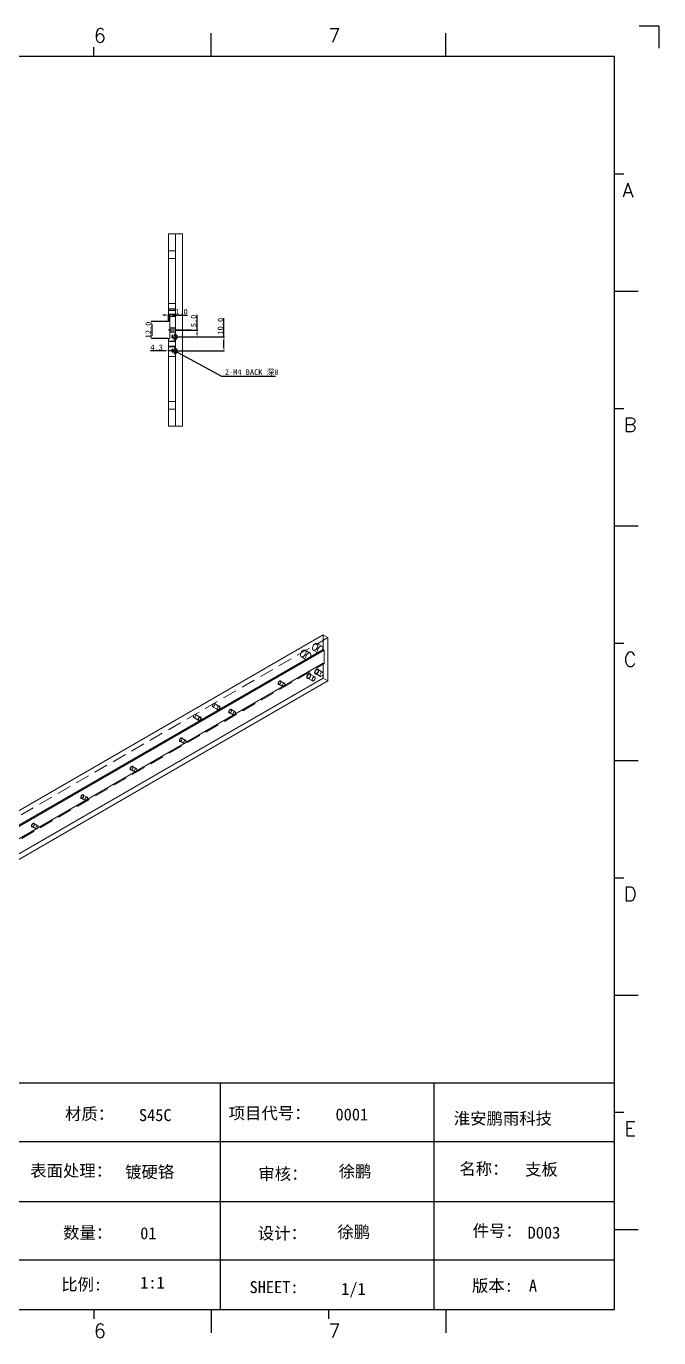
# Model space of a CAD drawing. Extents: x 83 to 30050, y -7164 to 695.
# Drawn here: x 14549 to 15002, y -3815 to -2875 of the extents above; entities that cross this region are included whole.
import ezdxf

# ---------------------------------------------------------------- set-up
doc = ezdxf.new("R2010")
doc.units = 0
doc.header["$LTSCALE"] = 8
doc.header["$MEASUREMENT"] = 0
doc.header["$PDSIZE"] = 5
doc.linetypes.add('CENTER', pattern=[2, 1.25, -0.25, 0.25, -0.25])
doc.linetypes.add('HIDDEN', pattern=[1.905, 1.27, -0.635])
doc.layers.get('0').update_dxf_attribs({"linetype": 'CONTINUOUS'})
doc.layers.get('Defpoints').update_dxf_attribs({"linetype": 'CONTINUOUS'})
doc.layers.add('41', color=3, linetype='CONTINUOUS')
doc.layers.add('dim', color=82, linetype='CONTINUOUS', lineweight=9)
doc.layers.add('screw', color=33, linetype='CONTINUOUS', lineweight=13)
doc.styles.add('SIMPLEX', font='SIMPLEX')
doc.styles.get("Standard").update_dxf_attribs({"font": '', "height": 4})
doc.styles.add('TXT', font='txt.shx', dxfattribs={"bigfont": 'gbcbig.shx'})
doc.styles.get('Standard').set_extended_font_data('SimSun')
doc.dimstyles.new('ISO-25', dxfattribs={"dimtxt": 6, "dimasz": 2.5, "dimexe": 1.25, "dimexo": 0.625, "dimtad": 1, "dimdec": 1, "dimzin": 1, "dimdsep": 46, "dimtxsty": 'Standard', "dimcen": 2.5, "dimadec": 0, "dimazin": 0, "dimtm": 1e-09, "dimtfac": 1, "dimtdec": 1, "dimtmove": 0, "dimatfit": 3, "dimfxl": 1, "dimtolj": 1, "dimtzin": 0, "dimarcsym": 0})

# ---------------------------------------------------------------- blocks, each defined once
blk = doc.blocks.new('A$C0BB32EA6')
at = {"layer": '41', "linetype": 'Continuous'}
for q in [(623.79, 437.94), (630.37, 430.59)]:
    blk.add_line((630.37, 437.94), q, dxfattribs=at)
at = {"layer": '41'}
for p, q in [((481.15, 427.84), (481.15, 435.66)), ((559.34, 427.84), (559.34, 435.66)), ((442.06, 427.84), (442.06, 430.97)), ((615.63, 427.84), (12.02, 427.84)), ((615.63, 10.32), (615.63, 427.84)), ((615.63, 388.75), (618.76, 388.75)), ((615.63, 349.66), (623.45, 349.66)), ((615.63, 310.56), (618.76, 310.56)), ((615.63, 271.47), (623.45, 271.47)), ((615.63, 232.37), (618.76, 232.37)), ((615.63, 193.28), (623.45, 193.28)), ((615.63, 154.18), (618.76, 154.18)), ((615.63, 115.09), (623.45, 115.09)), ((341.34, 85.85), (615.63, 85.85)), ((484.16, 85.85), (484.16, 10.32)), ((555.4, 85.7), (555.4, 10.17)), ((615.63, 76), (618.76, 76)), ((615.63, 66.14), (341.34, 66.14)), ((615.63, 46.17), (416.87, 46.17)), ((615.63, 36.9), (623.45, 36.9)), ((615.63, 26.74), (416.87, 26.74)), ((12.02, 10.32), (615.63, 10.32)), ((442.06, 10.32), (442.06, 7.19)), ((481.15, 10.32), (481.15, 2.5)), ((520.24, 10.32), (520.24, 7.19)), ((559.34, 10.32), (559.34, 2.5))]:
    blk.add_line(p, q, dxfattribs=at)
at = {"layer": '41', "style": 'SIMPLEX'}
for s, height, p in [('6', 4.69, (442.06, 432.54)), ('7', 4.69, (520.24, 432.54)), ('A', 4.75, (618.27, 380.93)), ('B', 4.75, (618.72, 302.74)), ('C', 4.75, (618.72, 224.55)), ('D', 4.75, (618.72, 146.37)), ('E', 4.75, (618.95, 68.18)), ('6', 4.69, (442.06, 0.87)), ('7', 4.69, (520.24, 0.87))]:
    blk.add_text(s, height=height, dxfattribs=at).set_placement(p)
at = {"layer": '41', "linetype": 'Continuous'}
for s, p in [('材质：', (432.42, 73.5)), ('项目代号：', (486.99, 73.71)), ('淮安鹏雨科技', (562.04, 71.96)), ('表面处理：', (420.83, 54.55)), ('审核：', (496.9, 53.5)), ('名称：', (563.9, 55.18)), ('数量：', (431.79, 33.91)), ('设计：', (496.69, 33.7)), ('件号：', (568.32, 34.55)), ('比例:', (431.16, 16.65)), ('SHEET:', (493.95, 15.75)), ('1/1', (524.5, 15.18)), ('版本:', (568.11, 16.23))]:
    blk.add_text(s, height=4, dxfattribs=at).set_placement(p)
for tag, p in [('材质', (457.07, 73.08)), ('代号', (522.6, 73.29)), ('表面处理', (452.44, 54.13)), ('审核', (523.65, 54.34)), ('名称', (585.81, 54.97)), ('数量', (457.5, 33.7)), ('设计', (523.23, 34.13)), ('件号', (586.65, 33.91)), ('比例', (457.5, 17.28)), ('版本', (587.08, 16.23))]:
    blk.add_attdef(tag, p, '', height=4, dxfattribs=at)
blk = doc.blocks.new('*D938')
at = {"layer": 'Defpoints', "color": 0}
for p in [(14650.62, -3086.96), (14638.62, -3098.96), (14650.62, -3098.96)]:
    blk.add_point(p, dxfattribs=at)
at = {"layer": 'dim', "color": 0, "lineweight": -2}
for p, q in [((14650.12, -3086.96), (14638.12, -3086.96)), ((14638.62, -3088.96), (14638.62, -3096.96)), ((14650.12, -3098.96), (14638.12, -3098.96))]:
    blk.add_line(p, q, dxfattribs=at)
at = {"layer": 'dim', "color": 0}
for points in [[(14638.29, -3088.96), (14638.95, -3088.96), (14638.62, -3086.96)], [(14638.29, -3096.96), (14638.95, -3096.96), (14638.62, -3098.96)]]:
    blk.add_solid(points, dxfattribs=at)
at = {"layer": 'dim', "color": 0, "insert": (14636.12, -3092.96), "char_height": 4, "attachment_point": 5, "rotation": 90}
blk.add_mtext('\\A1;12.0', dxfattribs=at)
blk = doc.blocks.new('*D939')
at = {"layer": 'Defpoints', "color": 0}
for p in [(14650.62, -3086.96), (14651.62, -3082.32), (14651.62, -3086.96)]:
    blk.add_point(p, dxfattribs=at)
at = {"layer": 'dim', "color": 0, "lineweight": -2}
for p, q in [((14650.62, -3086.46), (14650.62, -3081.82)), ((14651.62, -3086.46), (14651.62, -3081.82)), ((14648.62, -3082.32), (14646.62, -3082.32)), ((14650.62, -3082.32), (14651.62, -3082.32)), ((14653.62, -3082.32), (14664.22, -3082.32))]:
    blk.add_line(p, q, dxfattribs=at)
at = {"layer": 'dim', "color": 0}
for points in [[(14648.62, -3081.98), (14648.62, -3082.65), (14650.62, -3082.32)], [(14653.62, -3081.98), (14653.62, -3082.65), (14651.62, -3082.32)]]:
    blk.add_solid(points, dxfattribs=at)
at = {"layer": 'dim', "color": 0, "insert": (14659.92, -3079.82), "char_height": 4, "attachment_point": 5}
blk.add_mtext('\\A1;1.0', dxfattribs=at)
blk = doc.blocks.new('screw_m4_g')
at = {"layer": 'screw', "color": 1, "linetype": 'CENTER', "ltscale": 0.254}
for p, q in [((-2.2, 0), (2.2, 0)), ((0, -2.2), (0, 2.2))]:
    blk.add_line(p, q, dxfattribs=at)
at = {"layer": 'screw', "color": 33, "linetype": 'HIDDEN', "ltscale": 0.254}
blk.add_circle((0, 0), 1.65, dxfattribs=at)
at = {"layer": 'screw', "color": 92, "linetype": 'HIDDEN', "ltscale": 0.254}
blk.add_arc((0, 0), 2, 270, 180, dxfattribs=at)
at = {"layer": 'screw', "color": 6, "linetype": 'Continuous', "style": 'TXT'}
blk.add_text('M4', height=0.8, dxfattribs=at).set_placement((-0.68, -1))
blk = doc.blocks.new('*D941')
at = {"layer": 'Defpoints', "color": 0}
for p in [(14654.92, -3097.96), (14690.36, -3097.96), (14654.92, -3107.96)]:
    blk.add_point(p, dxfattribs=at)
at = {"layer": 'dim', "color": 0, "lineweight": -2}
for p, q in [((14690.36, -3097.96), (14690.36, -3084.51)), ((14655.42, -3097.96), (14690.86, -3097.96)), ((14690.36, -3105.96), (14690.36, -3099.96)), ((14655.42, -3107.96), (14690.86, -3107.96))]:
    blk.add_line(p, q, dxfattribs=at)
at = {"layer": 'dim', "color": 0}
for points in [[(14690.03, -3099.96), (14690.7, -3099.96), (14690.36, -3097.96)], [(14690.03, -3105.96), (14690.7, -3105.96), (14690.36, -3107.96)]]:
    blk.add_solid(points, dxfattribs=at)
at = {"layer": 'dim', "color": 0, "insert": (14687.86, -3090.23), "char_height": 4, "attachment_point": 5, "rotation": 90}
blk.add_mtext('\\A1;10.0', dxfattribs=at)
blk = doc.blocks.new('*D1411')
at = {"layer": 'Defpoints', "color": 0}
for p in [(14655.62, -3092.96), (14655.62, -3097.96), (14671.11, -3092.96)]:
    blk.add_point(p, dxfattribs=at)
at = {"layer": 'dim', "color": 0, "lineweight": -2}
for p, q in [((14671.11, -3092.96), (14671.11, -3082.04)), ((14656.12, -3092.96), (14671.61, -3092.96)), ((14656.12, -3097.96), (14671.61, -3097.96)), ((14671.11, -3095.96), (14671.11, -3094.96))]:
    blk.add_line(p, q, dxfattribs=at)
at = {"layer": 'dim', "color": 0}
for points in [[(14670.78, -3094.96), (14671.44, -3094.96), (14671.11, -3092.96)], [(14670.78, -3095.96), (14671.44, -3095.96), (14671.11, -3097.96)]]:
    blk.add_solid(points, dxfattribs=at)
at = {"layer": 'dim', "color": 0, "insert": (14668.61, -3086.5), "char_height": 4, "attachment_point": 5, "rotation": 90}
blk.add_mtext('\\A1;5.0', dxfattribs=at)
blk = doc.blocks.new('*D1415')
at = {"layer": 'Defpoints', "color": 0}
for p in [(14650.62, -3107.92), (14650.62, -3107.92), (14654.92, -3107.96)]:
    blk.add_point(p, dxfattribs=at)
at = {"layer": 'dim', "color": 0, "lineweight": -2}
for p, q in [((14648.62, -3107.92), (14637.64, -3107.92)), ((14654.92, -3107.92), (14650.62, -3107.92)), ((14654.92, -3107.46), (14654.92, -3107.42)), ((14656.92, -3107.92), (14658.92, -3107.92))]:
    blk.add_line(p, q, dxfattribs=at)
at = {"layer": 'dim', "color": 0}
for points in [[(14648.62, -3107.59), (14648.62, -3108.26), (14650.62, -3107.92)], [(14656.92, -3107.59), (14656.92, -3108.26), (14654.92, -3107.92)]]:
    blk.add_solid(points, dxfattribs=at)
at = {"layer": 'dim', "color": 0, "insert": (14642.13, -3105.42), "char_height": 4, "attachment_point": 5}
blk.add_mtext('\\A1;4.3', dxfattribs=at)

msp = doc.modelspace()

# ---------------------------------------------------------------- linework, layer by layer
at = {"color": 7, "linetype": 'Continuous', "lineweight": 15}
for p, q in [((14650.617, -3023.955), (14655.617, -3023.955)), ((14650.617, -3023.955), (14650.617, -3073.955)), ((14655.617, -3023.955), (14655.617, -3073.955)), ((14655.617, -3023.955), (14660.617, -3023.955)), ((14660.617, -3023.955), (14660.617, -3161.955)), ((14650.617, -3073.955), (14650.617, -3086.955)), ((14655.617, -3073.955), (14650.617, -3073.955)), ((14655.617, -3111.955), (14655.617, -3073.955)), ((14650.617, -3086.955), (14651.617, -3086.955)), ((14651.617, -3086.955), (14651.617, -3098.955)), ((14650.617, -3098.955), (14650.617, -3111.955)), ((14651.617, -3098.955), (14650.617, -3098.955)), ((14650.617, -3111.955), (14655.617, -3111.955)), ((14650.617, -3161.955), (14650.617, -3111.955)), ((14655.617, -3161.955), (14655.617, -3111.955)), ((14655.617, -3161.955), (14650.617, -3161.955)), ((14660.617, -3161.955), (14655.617, -3161.955)), ((14761.373, -3311.298), (14354.787, -3546.015)), ((14761.373, -3311.298), (14761.373, -3321.913)), ((14764.909, -3313.339), (14761.373, -3311.298)), ((14764.909, -3344.367), (14764.909, -3313.339)), ((14761.373, -3321.913), (14333.574, -3568.876)), ((14762.081, -3322.321), (14334.281, -3569.285)), ((14761.373, -3321.913), (14762.081, -3322.321)), ((14762.081, -3322.321), (14762.081, -3332.12)), ((14333.574, -3578.675), (14761.373, -3331.711)), ((14761.373, -3331.711), (14761.373, -3342.326)), ((14762.081, -3332.12), (14761.373, -3331.711)), ((14354.787, -3577.044), (14761.373, -3342.326)), ((14358.323, -3579.085), (14764.909, -3344.367)), ((14761.373, -3342.326), (14764.909, -3344.367))]:
    msp.add_line(p, q, dxfattribs=at)
at = {"color": 7, "linetype": 'HIDDEN', "lineweight": 0}
for p, q in [((14655.617, -3036.205), (14650.617, -3036.205)), ((14650.617, -3041.705), (14655.617, -3041.705)), ((14655.617, -3077.705), (14650.617, -3077.705)), ((14650.617, -3078.755), (14650.617, -3081.755)), ((14650.617, -3078.755), (14650.617, -3081.755)), ((14650.617, -3078.755), (14650.617, -3081.755)), ((14650.617, -3078.755), (14650.617, -3081.755)), ((14650.617, -3078.755), (14650.617, -3081.755)), ((14650.617, -3078.755), (14650.617, -3081.755)), ((14655.617, -3079.005), (14650.617, -3079.005)), ((14650.617, -3081.505), (14655.617, -3081.505)), ((14650.617, -3083.205), (14655.617, -3083.205)), ((14655.617, -3091.705), (14651.617, -3091.705)), ((14651.617, -3094.205), (14655.617, -3094.205)), ((14655.617, -3101.303), (14650.617, -3101.303)), ((14650.617, -3104.603), (14655.617, -3104.603)), ((14655.617, -3144.205), (14650.617, -3144.205)), ((14650.617, -3149.705), (14655.617, -3149.705)), ((14764.909, -3313.339), (14358.323, -3548.056)), ((14752.142, -3324.429), (14748.606, -3322.388)), ((14754.342, -3322.253), (14757.877, -3324.294)), ((14760.627, -3319.53), (14757.091, -3317.489)), ((14334.281, -3579.083), (14762.081, -3332.12)), ((14745.856, -3327.151), (14749.392, -3329.192)), ((14733.714, -3346.14), (14730.886, -3344.507)), ((14750.295, -3342.324), (14753.831, -3344.365)), ((14755.481, -3341.507), (14751.945, -3339.466)), ((14755.952, -3339.058), (14759.488, -3341.099)), ((14761.138, -3338.241), (14757.602, -3336.2)), ((14729.636, -3346.672), (14732.464, -3348.305)), ((14682.255, -3362.838), (14685.79, -3364.879)), ((14687.04, -3362.714), (14683.504, -3360.673)), ((14668.82, -3370.594), (14672.355, -3372.635)), ((14673.605, -3370.47), (14670.069, -3368.429)), ((14694.28, -3367.082), (14697.109, -3368.715)), ((14698.359, -3366.55), (14695.53, -3364.917)), ((14658.925, -3387.492), (14661.754, -3389.125)), ((14663.003, -3386.96), (14660.175, -3385.327)), ((14623.57, -3407.903), (14626.398, -3409.535)), ((14627.648, -3407.37), (14624.82, -3405.738)), ((14588.214, -3428.313), (14591.043, -3429.946)), ((14592.293, -3427.781), (14589.464, -3426.148)), ((14556.937, -3448.191), (14554.109, -3446.558)), ((14552.859, -3448.723), (14555.688, -3450.356))]:
    msp.add_line(p, q, dxfattribs=at)
at = {"color": 7, "linetype": 'Continuous', "lineweight": 0}
for p, q in [((14655.617, -3078.755), (14650.617, -3078.755)), ((14655.617, -3078.755), (14650.617, -3078.755)), ((14655.617, -3078.755), (14650.617, -3078.755)), ((14655.617, -3078.755), (14650.617, -3078.755)), ((14655.617, -3078.755), (14650.617, -3078.755)), ((14655.617, -3078.755), (14650.617, -3078.755)), ((14655.617, -3081.755), (14650.617, -3081.755)), ((14655.617, -3081.755), (14650.617, -3081.755)), ((14655.617, -3081.755), (14650.617, -3081.755)), ((14655.617, -3081.755), (14650.617, -3081.755)), ((14655.617, -3081.755), (14650.617, -3081.755)), ((14655.617, -3081.755), (14650.617, -3081.755)), ((14651.617, -3091.455), (14655.617, -3091.455)), ((14651.617, -3091.455), (14655.617, -3091.455)), ((14651.617, -3091.455), (14655.617, -3091.455)), ((14651.617, -3091.455), (14655.617, -3091.455)), ((14651.617, -3091.455), (14655.617, -3091.455)), ((14651.617, -3091.455), (14655.617, -3091.455)), ((14651.617, -3091.455), (14655.617, -3091.455)), ((14651.617, -3091.455), (14655.617, -3091.455)), ((14651.617, -3091.455), (14655.617, -3091.455)), ((14651.617, -3091.455), (14655.617, -3091.455)), ((14651.617, -3091.455), (14655.617, -3091.455)), ((14651.617, -3091.455), (14655.617, -3091.455)), ((14651.617, -3094.455), (14655.617, -3094.455)), ((14651.617, -3094.455), (14655.617, -3094.455)), ((14651.617, -3094.455), (14655.617, -3094.455)), ((14651.617, -3094.455), (14655.617, -3094.455)), ((14651.617, -3094.455), (14655.617, -3094.455)), ((14651.617, -3094.455), (14655.617, -3094.455)), ((14651.617, -3094.455), (14655.617, -3094.455)), ((14651.617, -3094.455), (14655.617, -3094.455)), ((14651.617, -3094.455), (14655.617, -3094.455)), ((14651.617, -3094.455), (14655.617, -3094.455)), ((14651.617, -3094.455), (14655.617, -3094.455)), ((14651.617, -3094.455), (14655.617, -3094.455)), ((14650.617, -3100.953), (14655.617, -3100.953)), ((14650.617, -3100.953), (14655.617, -3100.953)), ((14650.617, -3104.953), (14655.617, -3104.953)), ((14650.617, -3104.953), (14655.617, -3104.953))]:
    msp.add_line(p, q, dxfattribs=at)
at = {"color": 1, "linetype": 'CENTER', "ltscale": 0.0254}
msp.add_line((14650.617, -3092.955), (14666.78, -3092.955), dxfattribs=at)
at = {"color": 1, "linetype": 'CENTER', "ltscale": 0.254}
for p, q in [((14652.721, -3097.955), (14657.121, -3097.955)), ((14654.921, -3100.155), (14654.921, -3095.755)), ((14652.721, -3107.955), (14657.121, -3107.955)), ((14654.921, -3110.155), (14654.921, -3105.755))]:
    msp.add_line(p, q, dxfattribs=at)
at = {"color": 7, "linetype": 'Continuous', "lineweight": 15, "flags": 128}
for points in [[(14749.176, -3323.647), (14749.045, -3322.911), (14748.668, -3322.427), (14748.098, -3322.259), (14747.411, -3322.43), (14746.699, -3322.917), (14746.059, -3323.654), (14745.578, -3324.542), (14745.32, -3325.46), (14745.32, -3326.285), (14745.578, -3326.906), (14746.059, -3327.238), (14746.699, -3327.236), (14747.411, -3326.902), (14748.098, -3326.279), (14748.668, -3325.453), (14749.045, -3324.534), (14749.176, -3323.647)], [(14757.661, -3318.748), (14757.53, -3318.013), (14757.154, -3317.529), (14756.583, -3317.361), (14755.896, -3317.531), (14755.184, -3318.018), (14754.545, -3318.756), (14754.063, -3319.643), (14753.805, -3320.562), (14753.805, -3321.387), (14754.063, -3322.007), (14754.545, -3322.339), (14755.184, -3322.338), (14755.896, -3322.003), (14756.583, -3321.381), (14757.154, -3320.554), (14757.53, -3319.635), (14757.661, -3318.748)], [(14731.145, -3345.079), (14731.077, -3345.509), (14730.886, -3345.95), (14730.599, -3346.337), (14730.261, -3346.61), (14729.922, -3346.728), (14729.636, -3346.672), (14729.444, -3346.451), (14729.377, -3346.1), (14729.444, -3345.67), (14729.636, -3345.229), (14729.922, -3344.842), (14730.261, -3344.569), (14730.599, -3344.451), (14730.886, -3344.507), (14731.077, -3344.727), (14731.145, -3345.079)], [(14752.287, -3340.221), (14752.198, -3339.757), (14751.945, -3339.466), (14751.567, -3339.392), (14751.12, -3339.547), (14750.674, -3339.908), (14750.295, -3340.418), (14750.042, -3341.001), (14749.954, -3341.568), (14750.042, -3342.032), (14750.295, -3342.323), (14750.674, -3342.397), (14751.12, -3342.242), (14751.567, -3341.882), (14751.945, -3341.371), (14752.198, -3340.788), (14752.287, -3340.221)], [(14757.944, -3336.955), (14757.855, -3336.491), (14757.602, -3336.2), (14757.224, -3336.126), (14756.777, -3336.282), (14756.331, -3336.642), (14755.952, -3337.152), (14755.699, -3337.736), (14755.611, -3338.302), (14755.699, -3338.767), (14755.952, -3339.058), (14756.331, -3339.131), (14756.777, -3338.976), (14757.224, -3338.616), (14757.602, -3338.105), (14757.855, -3337.522), (14757.944, -3336.955)], [(14681.996, -3362.266), (14682.063, -3361.836), (14682.254, -3361.395), (14682.541, -3361.008), (14682.879, -3360.735), (14683.218, -3360.617), (14683.504, -3360.673), (14683.696, -3360.894), (14683.763, -3361.245), (14683.696, -3361.675), (14683.504, -3362.117), (14683.218, -3362.503), (14682.879, -3362.776), (14682.541, -3362.894), (14682.254, -3362.838), (14682.063, -3362.618), (14681.996, -3362.266)], [(14668.561, -3370.022), (14668.628, -3369.592), (14668.819, -3369.151), (14669.106, -3368.764), (14669.444, -3368.491), (14669.783, -3368.373), (14670.069, -3368.429), (14670.261, -3368.649), (14670.328, -3369.001), (14670.261, -3369.431), (14670.069, -3369.872), (14669.783, -3370.259), (14669.444, -3370.532), (14669.106, -3370.65), (14668.819, -3370.594), (14668.628, -3370.373), (14668.561, -3370.022)], [(14695.789, -3365.489), (14695.722, -3365.919), (14695.53, -3366.361), (14695.244, -3366.747), (14694.905, -3367.02), (14694.567, -3367.138), (14694.28, -3367.082), (14694.089, -3366.862), (14694.022, -3366.51), (14694.089, -3366.08), (14694.28, -3365.639), (14694.567, -3365.252), (14694.905, -3364.979), (14695.244, -3364.861), (14695.53, -3364.917), (14695.722, -3365.138), (14695.789, -3365.489)], [(14660.434, -3385.9), (14660.367, -3386.329), (14660.175, -3386.771), (14659.888, -3387.158), (14659.55, -3387.431), (14659.212, -3387.548), (14658.925, -3387.492), (14658.733, -3387.272), (14658.666, -3386.92), (14658.733, -3386.491), (14658.925, -3386.049), (14659.212, -3385.662), (14659.55, -3385.389), (14659.888, -3385.272), (14660.175, -3385.327), (14660.367, -3385.548), (14660.434, -3385.9)], [(14625.079, -3406.31), (14625.011, -3406.739), (14624.82, -3407.181), (14624.533, -3407.568), (14624.195, -3407.841), (14623.856, -3407.958), (14623.57, -3407.903), (14623.378, -3407.682), (14623.311, -3407.33), (14623.378, -3406.901), (14623.57, -3406.459), (14623.856, -3406.072), (14624.195, -3405.799), (14624.533, -3405.682), (14624.82, -3405.738), (14625.011, -3405.958), (14625.079, -3406.31)], [(14589.723, -3426.72), (14589.656, -3427.149), (14589.464, -3427.591), (14589.178, -3427.978), (14588.839, -3428.251), (14588.501, -3428.369), (14588.214, -3428.313), (14588.023, -3428.092), (14587.955, -3427.741), (14588.023, -3427.311), (14588.214, -3426.869), (14588.501, -3426.483), (14588.839, -3426.21), (14589.178, -3426.092), (14589.464, -3426.148), (14589.656, -3426.368), (14589.723, -3426.72)], [(14554.368, -3447.13), (14554.301, -3447.56), (14554.109, -3448.001), (14553.822, -3448.388), (14553.484, -3448.661), (14553.146, -3448.779), (14552.859, -3448.723), (14552.667, -3448.503), (14552.6, -3448.151), (14552.667, -3447.721), (14552.859, -3447.28), (14553.146, -3446.893), (14553.484, -3446.62), (14553.822, -3446.502), (14554.109, -3446.558), (14554.301, -3446.778), (14554.368, -3447.13)]]:
    msp.add_lwpolyline(points, dxfattribs=at)
at = {"color": 7, "linetype": 'HIDDEN', "lineweight": 0, "flags": 128}
for points in [[(14748.822, -3327.933), (14748.954, -3327.046), (14749.33, -3326.127), (14749.9, -3325.301), (14750.587, -3324.678), (14751.299, -3324.343), (14751.939, -3324.342), (14752.42, -3324.674), (14752.678, -3325.294), (14752.678, -3326.12), (14752.42, -3327.038), (14751.939, -3327.926), (14751.299, -3328.663), (14750.587, -3329.15), (14749.9, -3329.321), (14749.33, -3329.153), (14748.954, -3328.668), (14748.822, -3327.933)], [(14757.308, -3323.035), (14757.439, -3322.148), (14757.815, -3321.229), (14758.385, -3320.402), (14759.073, -3319.78), (14759.784, -3319.445), (14760.424, -3319.444), (14760.905, -3319.775), (14761.164, -3320.396), (14761.164, -3321.221), (14760.905, -3322.14), (14760.424, -3323.027), (14759.784, -3323.765), (14759.073, -3324.251), (14758.385, -3324.422), (14757.815, -3324.254), (14757.439, -3323.77), (14757.308, -3323.035)], [(14753.489, -3343.609), (14753.578, -3343.042), (14753.831, -3342.459), (14754.209, -3341.949), (14754.656, -3341.588), (14755.102, -3341.433), (14755.481, -3341.507), (14755.734, -3341.798), (14755.823, -3342.262), (14755.734, -3342.829), (14755.481, -3343.412), (14755.102, -3343.923), (14754.656, -3344.283), (14754.209, -3344.438), (14753.831, -3344.364), (14753.578, -3344.073), (14753.489, -3343.609)], [(14759.146, -3340.343), (14759.235, -3339.777), (14759.488, -3339.193), (14759.866, -3338.683), (14760.313, -3338.323), (14760.759, -3338.167), (14761.138, -3338.241), (14761.391, -3338.532), (14761.479, -3338.996), (14761.391, -3339.563), (14761.138, -3340.146), (14760.759, -3340.657), (14760.313, -3341.017), (14759.866, -3341.172), (14759.488, -3341.099), (14759.235, -3340.808), (14759.146, -3340.343)], [(14733.973, -3346.712), (14733.906, -3346.36), (14733.714, -3346.14), (14733.427, -3346.084), (14733.089, -3346.202), (14732.751, -3346.475), (14732.464, -3346.861), (14732.273, -3347.303), (14732.205, -3347.733), (14732.273, -3348.084), (14732.464, -3348.305), (14732.751, -3348.361), (14733.089, -3348.243), (14733.427, -3347.97), (14733.714, -3347.583), (14733.906, -3347.141), (14733.973, -3346.712)], [(14685.531, -3364.307), (14685.598, -3363.877), (14685.79, -3363.436), (14686.077, -3363.049), (14686.415, -3362.776), (14686.753, -3362.658), (14687.04, -3362.714), (14687.232, -3362.935), (14687.299, -3363.286), (14687.232, -3363.716), (14687.04, -3364.158), (14686.753, -3364.544), (14686.415, -3364.817), (14686.077, -3364.935), (14685.79, -3364.879), (14685.598, -3364.659), (14685.531, -3364.307)], [(14672.096, -3372.063), (14672.163, -3371.633), (14672.355, -3371.192), (14672.642, -3370.805), (14672.98, -3370.532), (14673.318, -3370.414), (14673.605, -3370.47), (14673.797, -3370.69), (14673.864, -3371.042), (14673.797, -3371.472), (14673.605, -3371.913), (14673.318, -3372.3), (14672.98, -3372.573), (14672.642, -3372.691), (14672.355, -3372.635), (14672.163, -3372.415), (14672.096, -3372.063)], [(14698.618, -3367.122), (14698.55, -3366.77), (14698.359, -3366.55), (14698.072, -3366.494), (14697.734, -3366.612), (14697.396, -3366.885), (14697.109, -3367.272), (14696.917, -3367.713), (14696.85, -3368.143), (14696.917, -3368.495), (14697.109, -3368.715), (14697.396, -3368.771), (14697.734, -3368.653), (14698.072, -3368.38), (14698.359, -3367.993), (14698.55, -3367.552), (14698.618, -3367.122)], [(14663.262, -3387.532), (14663.195, -3387.181), (14663.003, -3386.96), (14662.717, -3386.904), (14662.378, -3387.022), (14662.04, -3387.295), (14661.753, -3387.682), (14661.562, -3388.124), (14661.495, -3388.553), (14661.562, -3388.905), (14661.753, -3389.125), (14662.04, -3389.181), (14662.378, -3389.063), (14662.717, -3388.79), (14663.003, -3388.404), (14663.195, -3387.962), (14663.262, -3387.532)], [(14627.907, -3407.943), (14627.84, -3407.591), (14627.648, -3407.37), (14627.361, -3407.315), (14627.023, -3407.432), (14626.685, -3407.705), (14626.398, -3408.092), (14626.207, -3408.534), (14626.139, -3408.963), (14626.207, -3409.315), (14626.398, -3409.535), (14626.685, -3409.591), (14627.023, -3409.474), (14627.361, -3409.201), (14627.648, -3408.814), (14627.84, -3408.372), (14627.907, -3407.943)], [(14592.552, -3428.353), (14592.484, -3428.001), (14592.293, -3427.781), (14592.006, -3427.725), (14591.668, -3427.842), (14591.33, -3428.115), (14591.043, -3428.502), (14590.851, -3428.944), (14590.784, -3429.373), (14590.851, -3429.725), (14591.043, -3429.946), (14591.33, -3430.001), (14591.668, -3429.884), (14592.006, -3429.611), (14592.293, -3429.224), (14592.484, -3428.782), (14592.552, -3428.353)], [(14557.196, -3448.763), (14557.129, -3448.411), (14556.937, -3448.191), (14556.651, -3448.135), (14556.312, -3448.253), (14555.974, -3448.526), (14555.687, -3448.912), (14555.496, -3449.354), (14555.429, -3449.784), (14555.496, -3450.135), (14555.687, -3450.356), (14555.974, -3450.412), (14556.312, -3450.294), (14556.651, -3450.021), (14556.937, -3449.634), (14557.129, -3449.192), (14557.196, -3448.763)]]:
    msp.add_lwpolyline(points, dxfattribs=at)
at = {"color": 7, "linetype": 'Continuous', "lineweight": 0, "flags": 128}
for points in [[(14756.777, -3339.262), (14756.236, -3339.45), (14755.777, -3339.361), (14755.471, -3339.008), (14755.363, -3338.445), (14755.471, -3337.758), (14755.777, -3337.051), (14756.236, -3336.433), (14756.777, -3335.996), (14757.318, -3335.808), (14757.777, -3335.897), (14758.084, -3336.25), (14758.191, -3336.812), (14758.084, -3337.5), (14757.777, -3338.206), (14757.318, -3338.825), (14756.777, -3339.262)], [(14730.261, -3346.814), (14729.855, -3346.955), (14729.511, -3346.889), (14729.281, -3346.624), (14729.2, -3346.202), (14729.281, -3345.686), (14729.511, -3345.156), (14729.855, -3344.692), (14730.261, -3344.365), (14730.667, -3344.224), (14731.011, -3344.29), (14731.241, -3344.555), (14731.321, -3344.977), (14731.241, -3345.492), (14731.011, -3346.023), (14730.667, -3346.487), (14730.261, -3346.814)], [(14751.12, -3342.528), (14750.579, -3342.716), (14750.12, -3342.627), (14749.814, -3342.274), (14749.706, -3341.711), (14749.814, -3341.024), (14750.12, -3340.317), (14750.579, -3339.698), (14751.12, -3339.261), (14751.662, -3339.073), (14752.12, -3339.162), (14752.427, -3339.515), (14752.535, -3340.078), (14752.427, -3340.765), (14752.12, -3341.472), (14751.662, -3342.091), (14751.12, -3342.528)], [(14686.415, -3362.572), (14686.009, -3362.899), (14685.665, -3363.364), (14685.435, -3363.894), (14685.354, -3364.409), (14685.435, -3364.831), (14685.665, -3365.096), (14686.009, -3365.163), (14686.415, -3365.021), (14686.821, -3364.694), (14687.165, -3364.23), (14687.395, -3363.7), (14687.476, -3363.184), (14687.395, -3362.762), (14687.165, -3362.498), (14686.821, -3362.431), (14686.415, -3362.572)], [(14672.98, -3370.328), (14672.574, -3370.655), (14672.23, -3371.119), (14672, -3371.649), (14671.919, -3372.165), (14672, -3372.587), (14672.23, -3372.852), (14672.574, -3372.918), (14672.98, -3372.777), (14673.386, -3372.45), (14673.73, -3371.986), (14673.96, -3371.456), (14674.041, -3370.94), (14673.96, -3370.518), (14673.73, -3370.253), (14673.386, -3370.187), (14672.98, -3370.328)], [(14694.905, -3367.224), (14694.499, -3367.366), (14694.155, -3367.299), (14693.925, -3367.034), (14693.845, -3366.612), (14693.925, -3366.097), (14694.155, -3365.567), (14694.499, -3365.102), (14694.905, -3364.775), (14695.311, -3364.634), (14695.655, -3364.701), (14695.885, -3364.965), (14695.966, -3365.387), (14695.885, -3365.903), (14695.655, -3366.433), (14695.311, -3366.897), (14694.905, -3367.224)], [(14659.55, -3387.635), (14659.144, -3387.776), (14658.8, -3387.709), (14658.57, -3387.444), (14658.489, -3387.022), (14658.57, -3386.507), (14658.8, -3385.977), (14659.144, -3385.513), (14659.55, -3385.185), (14659.956, -3385.044), (14660.3, -3385.111), (14660.53, -3385.375), (14660.611, -3385.798), (14660.53, -3386.313), (14660.3, -3386.843), (14659.956, -3387.307), (14659.55, -3387.635)], [(14624.195, -3408.045), (14623.789, -3408.186), (14623.445, -3408.119), (14623.215, -3407.854), (14623.134, -3407.432), (14623.215, -3406.917), (14623.445, -3406.387), (14623.789, -3405.923), (14624.195, -3405.595), (14624.601, -3405.454), (14624.945, -3405.521), (14625.175, -3405.786), (14625.255, -3406.208), (14625.175, -3406.723), (14624.945, -3407.253), (14624.601, -3407.717), (14624.195, -3408.045)], [(14588.839, -3428.455), (14588.433, -3428.596), (14588.089, -3428.529), (14587.859, -3428.265), (14587.779, -3427.843), (14587.859, -3427.327), (14588.089, -3426.797), (14588.433, -3426.333), (14588.839, -3426.005), (14589.245, -3425.864), (14589.589, -3425.931), (14589.819, -3426.196), (14589.9, -3426.618), (14589.819, -3427.133), (14589.589, -3427.663), (14589.245, -3428.128), (14588.839, -3428.455)], [(14553.484, -3448.865), (14553.078, -3449.006), (14552.734, -3448.94), (14552.504, -3448.675), (14552.423, -3448.253), (14552.504, -3447.737), (14552.734, -3447.207), (14553.078, -3446.743), (14553.484, -3446.416), (14553.89, -3446.275), (14554.234, -3446.341), (14554.464, -3446.606), (14554.545, -3447.028), (14554.464, -3447.544), (14554.234, -3448.074), (14553.89, -3448.538), (14553.484, -3448.865)]]:
    msp.add_lwpolyline(points, dxfattribs=at)

# ---------------------------------------------------------------- block references
at = {"layer": '41', "linetype": 'Continuous', "xscale": 2.149908480000704, "yscale": 2.149908479999795, "zscale": 2.149908480000001}
msp.add_blockref('A$C0BB32EA6', (13646.773, -3816.86), dxfattribs=at).add_auto_attribs({'版本': 'A', '件号': 'D003', '名称': '支板', '设计': '徐鹏', '审核': '徐鹏', '代号': '0001', '比例': '1:1', '数量': '01', '表面处理': '镀硬铬', '材质': 'S45C'})
at = {"layer": 'screw'}
for p in [(14654.921, -3097.955), (14654.921, -3107.955)]:
    msp.add_blockref('screw_m4_g', p, dxfattribs=at)

# ---------------------------------------------------------------- texts
at = {"layer": 'dim', "insert": (14690.998, -3125.572), "char_height": 4, "attachment_point": 7}
msp.add_mtext('\\A1;2-M4 BACK 深8', dxfattribs=at)

# ---------------------------------------------------------------- dimensions: what is measured, and where the dimension line sits
at = {"layer": 'dim'}
dim = msp.add_linear_dim(base=(14651.617, -3082.318), p1=(14650.617, -3086.955), p2=(14651.617, -3086.955), dimstyle='ISO-25', override={"dimtxt": 2.5, "dimasz": 2, "dimexe": 0.49975, "dimexo": 0.49975, "dimgap": 0.49975}, dxfattribs=at)
dim.commit()
dim.dimension.update_dxf_attribs({"geometry": '*D939', "text_midpoint": (14659.916, -3079.818)})
for base, p1, p2, picture, middle in [((14671.11, -3092.955), (14655.617, -3097.955), (14655.617, -3092.955), '*D1411', (14668.61, -3086.5)), ((14638.62, -3098.955), (14650.617, -3086.955), (14650.617, -3098.955), '*D938', (14636.12, -3092.955)), ((14690.364, -3097.955), (14654.921, -3107.955), (14654.921, -3097.955), '*D941', (14687.864, -3090.233))]:
    dim = msp.add_linear_dim(base=base, p1=p1, p2=p2, angle=90, dimstyle='ISO-25', override={"dimtxt": 2.5, "dimasz": 2, "dimexe": 0.49975, "dimexo": 0.49975, "dimgap": 0.49975}, dxfattribs=at)
    dim.commit()
    dim.dimension.update_dxf_attribs({"geometry": picture, "text_midpoint": middle})
dim = msp.add_linear_dim(base=(14650.617, -3107.923), p1=(14654.921, -3107.955), p2=(14650.617, -3107.923), dimstyle='ISO-25', override={"dimtxt": 2.5, "dimasz": 2, "dimexe": 0.49975, "dimexo": 0.49975, "dimgap": 0.49975}, dxfattribs=at)
dim.commit()
dim.dimension.update_dxf_attribs({"geometry": '*D1415', "text_midpoint": (14642.128, -3107.923), "dimtype": 160})

# ---------------------------------------------------------------- leaders
at = {"layer": 'dim', "annotation_type": 0, "has_hookline": 1, "hookline_direction": 0, "text_width": 36.356}
msp.add_leader([(14655.169, -3107.955), (14688.498, -3126.072), (14690.498, -3126.072)], dimstyle='ISO-25', override={"dimtxt": 2.5, "dimasz": 2, "dimexe": 0.49975, "dimexo": 0.49975, "dimgap": 0.49975}, dxfattribs=at)

doc.saveas('drawing.dxf')
